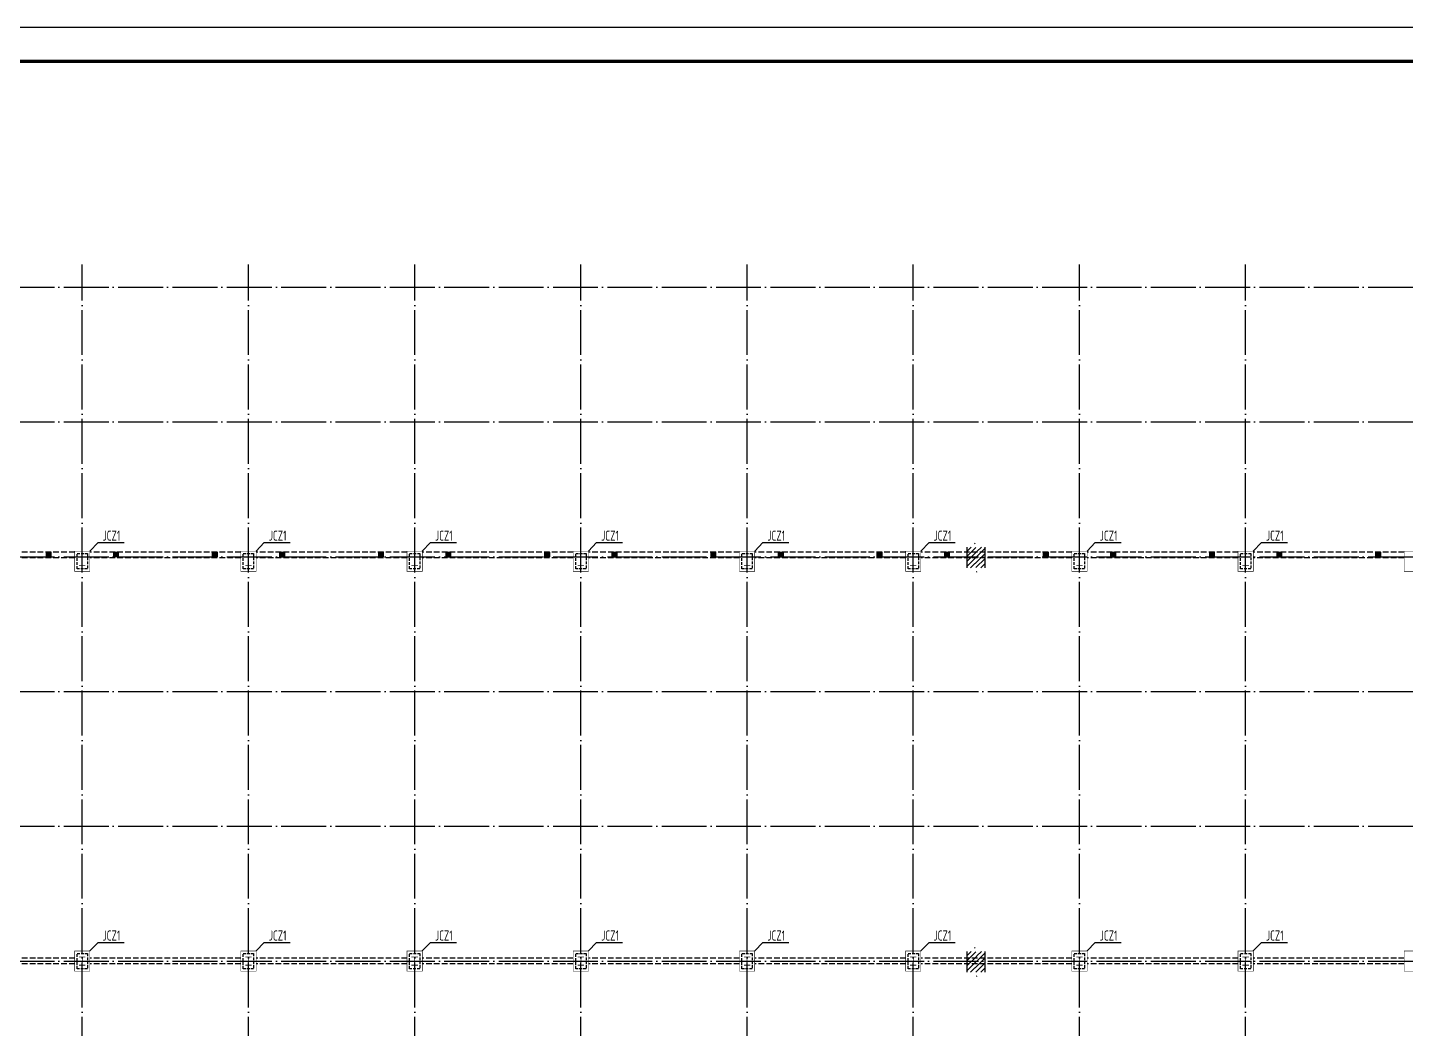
# Model space of a CAD drawing. Extents: x 8844666 to 9156203, y 1662182 to 2655606.
# Drawn here: x 9033552 to 9094904, y 2410631 to 2455181 of the extents above; entities that cross this region are included whole.
import ezdxf

# ---------------------------------------------------------------- set-up
doc = ezdxf.new("R2010")
doc.units = 0
doc.header["$LTSCALE"] = 1000
doc.header["$MEASUREMENT"] = 0
doc.linetypes.add('DASH', pattern=[0.35, 0.25, -0.1])
doc.linetypes.add('DOTE', pattern=[2.42, 2, -0.2, 0.02, -0.2])
for name, color, linetype in [('1000', 2, 'CONTINUOUS'), ('DOTE', 8, 'DOTE'), ('GZ', 3, 'CONTINUOUS'), ('PUB_TITLE', 4, 'CONTINUOUS'), ('一般文字', 6, 'CONTINUOUS'), ('柱', 2, 'CONTINUOUS'), ('柱集中标注', 2, 'CONTINUOUS'), ('梁', 4, 'CONTINUOUS')]:
    doc.layers.add(name, color=color, linetype=linetype)
doc.styles.add('TSSD_REIN', font='atssdeng.shx', dxfattribs={"width": 0.7, "bigfont": 'atssdchn.shx'})

msp = doc.modelspace()

# ---------------------------------------------------------------- hatches: boundary and pattern name
at = {"layer": 'DOTE', "linetype": 'ByBlock'}
h = msp.add_hatch(dxfattribs=at)
h.set_pattern_fill('ANSI31', color=6, scale=100, style=0)
h.set_pattern_definition([(45, (6245400.12, 1369875.41), (-112.2532015, 112.2532015), [])])
h.paths.add_polyline_path([(9076189.3, 2431502.2), (9076189.3, 2431702.2), (9075389.3, 2431702.2), (9075389.3, 2431502.2)])
h.paths.add_polyline_path([(9076189.3, 2431452.2), (9076189.3, 2431502.2), (9075389.3, 2431502.2), (9075389.3, 2431452.2)])
h.paths.add_polyline_path([(9075665.8, 2432060.4), (9075389.3, 2432060.4), (9075389.3, 2431702.2), (9076189.3, 2431702.2), (9076189.3, 2432060.4), (9075890.8, 2432060.4), (9075816.3, 2431850.4), (9075742.3, 2432270.4)])
h.paths.add_polyline_path([(9075890.8, 2431133.6), (9076189.3, 2431133.6), (9076189.3, 2431452.2), (9075389.3, 2431452.2), (9075389.3, 2431133.6), (9075665.8, 2431133.6), (9075742.3, 2431343.6), (9075816.3, 2430923.6)])
h = msp.add_hatch(dxfattribs=at)
h.set_pattern_fill('ANSI31', color=6, scale=100, style=0)
h.set_pattern_definition([(45, (6245400.12, 1351875.41), (-112.2532015, 112.2532015), [])])
h.paths.add_polyline_path([(9076189.3, 2413502.2), (9076189.3, 2413702.2), (9075389.3, 2413702.2), (9075389.3, 2413502.2)])
h.paths.add_polyline_path([(9076189.3, 2413452.2), (9076189.3, 2413502.2), (9075389.3, 2413502.2), (9075389.3, 2413452.2)])
h.paths.add_polyline_path([(9075665.8, 2414060.4), (9075389.3, 2414060.4), (9075389.3, 2413702.2), (9076189.3, 2413702.2), (9076189.3, 2414060.4), (9075890.8, 2414060.4), (9075816.3, 2413850.4), (9075742.3, 2414270.4)])
h.paths.add_polyline_path([(9075890.8, 2413133.6), (9076189.3, 2413133.6), (9076189.3, 2413452.2), (9075389.3, 2413452.2), (9075389.3, 2413133.6), (9075665.8, 2413133.6), (9075742.3, 2413343.6), (9075816.3, 2412923.6)])
at = {"layer": 'GZ'}
h = msp.add_hatch(dxfattribs=at)
h.set_pattern_fill('钢筋混凝土', color=256, scale=20, style=0)
h.set_pattern_definition([(45, (775170.94, 228480.093), (-35.35533906, 35.35533906), []), (50, (775170.94, 228480.09), (143.4520365, -12.550427), [15, -165]), (355, (775170.94, 228480.1), (-27.7502667, 150.4384267), [12, -132]), (100.4514, (775182.9, 228479.05), (115.7018763, 137.8879084), [12.748038, -140.2284224]), (46.1842, (775170.94, 228520.1), (213.4482097, -33.103803), [22.5, -247.5]), (96.6356, (775188.73, 228517.33), (186.932541, 194.823574), [19.1220576, -210.3426]), (351.1842, (775170.94, 228520.1), (186.932389, 194.82372), [18, -198]), (21, (775190.94, 228510.09), (119.3814104, -80.5237781), [15, -165]), (326, (775190.94, 228510.1), (48.6630664, 145.030009), [12, -132]), (71.4514, (775200.89, 228503.38), (168.0445257, 64.5060993), [12.748038, -140.2284224]), (37.5, (775170.94, 228480.093), (2.43197106, 66.57877077), [0, -130.4, 0, -134, 0, -132.5]), (7.5, (775170.94, 228480.09), (52.6139075, 78.8823424), [0, -76.4, 0, -127.4, 0, -50.5]), (327.5, (775126.34, 228480.093), (106.76448723, -4.51097435), [0, -50, 0, -156, 0, -207]), (317.5, (775106.34, 228480.09), (116.6372339, 20.0209965), [0, -65, 0, -103.6, 0, -147])])
h.paths.add_polyline_path([(9034389.3, 2431828.3), (9034589.4, 2431828.3), (9034589.4, 2431628.3), (9034389.3, 2431628.3)])
h = msp.add_hatch(dxfattribs=at)
h.set_pattern_fill('钢筋混凝土', color=256, scale=20, style=0)
h.set_pattern_definition([(45, (778170.886, 228480.097), (-35.35533906, 35.35533906), []), (50, (778170.89, 228480.1), (143.4520365, -12.550427), [15, -165]), (355, (778170.89, 228480.1), (-27.7502667, 150.4384267), [12, -132]), (100.4514, (778182.84, 228479.05), (115.7018763, 137.8879084), [12.748038, -140.2284224]), (46.1842, (778170.89, 228520.1), (213.4482097, -33.103803), [22.5, -247.5]), (96.6356, (778188.67, 228517.34), (186.932541, 194.823574), [19.1220576, -210.3426]), (351.1842, (778170.89, 228520.1), (186.932389, 194.82372), [18, -198]), (21, (778190.89, 228510.1), (119.3814104, -80.5237781), [15, -165]), (326, (778190.89, 228510.1), (48.6630664, 145.030009), [12, -132]), (71.4514, (778200.83, 228503.39), (168.0445257, 64.5060993), [12.748038, -140.2284224]), (37.5, (778170.886, 228480.097), (2.43197106, 66.57877077), [0, -130.4, 0, -134, 0, -132.5]), (7.5, (778170.886, 228480.1), (52.6139075, 78.8823424), [0, -76.4, 0, -127.4, 0, -50.5]), (327.5, (778126.286, 228480.097), (106.76448723, -4.51097435), [0, -50, 0, -156, 0, -207]), (317.5, (778106.29, 228480.1), (116.6372339, 20.0209965), [0, -65, 0, -103.6, 0, -147])])
h.paths.add_polyline_path([(9037389.3, 2431828.3), (9037589.3, 2431828.3), (9037589.3, 2431628.3), (9037389.3, 2431628.3)])
h = msp.add_hatch(dxfattribs=at)
h.set_pattern_fill('钢筋混凝土', color=256, scale=20, style=0)
h.set_pattern_definition([(45, (782570.94, 228480.093), (-35.35533906, 35.35533906), []), (50, (782570.94, 228480.09), (143.4520365, -12.550427), [15, -165]), (355, (782570.94, 228480.1), (-27.7502667, 150.4384267), [12, -132]), (100.4514, (782582.9, 228479.05), (115.7018763, 137.8879084), [12.748038, -140.2284224]), (46.1842, (782570.94, 228520.1), (213.4482097, -33.103803), [22.5, -247.5]), (96.6356, (782588.73, 228517.33), (186.932541, 194.823574), [19.1220576, -210.3426]), (351.1842, (782570.94, 228520.1), (186.932389, 194.82372), [18, -198]), (21, (782590.94, 228510.09), (119.3814104, -80.5237781), [15, -165]), (326, (782590.94, 228510.1), (48.6630664, 145.030009), [12, -132]), (71.4514, (782600.89, 228503.38), (168.0445257, 64.5060993), [12.748038, -140.2284224]), (37.5, (782570.94, 228480.093), (2.43197106, 66.57877077), [0, -130.4, 0, -134, 0, -132.5]), (7.5, (782570.94, 228480.09), (52.6139075, 78.8823424), [0, -76.4, 0, -127.4, 0, -50.5]), (327.5, (782526.34, 228480.093), (106.76448723, -4.51097435), [0, -50, 0, -156, 0, -207]), (317.5, (782506.34, 228480.09), (116.6372339, 20.0209965), [0, -65, 0, -103.6, 0, -147])])
h.paths.add_polyline_path([(9041789.3, 2431828.3), (9041989.4, 2431828.3), (9041989.4, 2431628.3), (9041789.3, 2431628.3)])
h = msp.add_hatch(dxfattribs=at)
h.set_pattern_fill('钢筋混凝土', color=256, scale=20, style=0)
h.set_pattern_definition([(45, (785570.886, 228480.097), (-35.35533906, 35.35533906), []), (50, (785570.89, 228480.1), (143.4520365, -12.550427), [15, -165]), (355, (785570.89, 228480.1), (-27.7502667, 150.4384267), [12, -132]), (100.4514, (785582.84, 228479.05), (115.7018763, 137.8879084), [12.748038, -140.2284224]), (46.1842, (785570.89, 228520.1), (213.4482097, -33.103803), [22.5, -247.5]), (96.6356, (785588.67, 228517.34), (186.932541, 194.823574), [19.1220576, -210.3426]), (351.1842, (785570.89, 228520.1), (186.932389, 194.82372), [18, -198]), (21, (785590.89, 228510.1), (119.3814104, -80.5237781), [15, -165]), (326, (785590.89, 228510.1), (48.6630664, 145.030009), [12, -132]), (71.4514, (785600.83, 228503.39), (168.0445257, 64.5060993), [12.748038, -140.2284224]), (37.5, (785570.886, 228480.097), (2.43197106, 66.57877077), [0, -130.4, 0, -134, 0, -132.5]), (7.5, (785570.886, 228480.1), (52.6139075, 78.8823424), [0, -76.4, 0, -127.4, 0, -50.5]), (327.5, (785526.286, 228480.097), (106.76448723, -4.51097435), [0, -50, 0, -156, 0, -207]), (317.5, (785506.29, 228480.1), (116.6372339, 20.0209965), [0, -65, 0, -103.6, 0, -147])])
h.paths.add_polyline_path([(9044789.3, 2431828.3), (9044989.3, 2431828.3), (9044989.3, 2431628.3), (9044789.3, 2431628.3)])
h = msp.add_hatch(dxfattribs=at)
h.set_pattern_fill('钢筋混凝土', color=256, scale=20, style=0)
h.set_pattern_definition([(45, (789970.94, 228480.093), (-35.35533906, 35.35533906), []), (50, (789970.94, 228480.09), (143.4520365, -12.550427), [15, -165]), (355, (789970.94, 228480.1), (-27.7502667, 150.4384267), [12, -132]), (100.4514, (789982.9, 228479.05), (115.7018763, 137.8879084), [12.748038, -140.2284224]), (46.1842, (789970.94, 228520.1), (213.4482097, -33.103803), [22.5, -247.5]), (96.6356, (789988.73, 228517.33), (186.932541, 194.823574), [19.1220576, -210.3426]), (351.1842, (789970.94, 228520.1), (186.932389, 194.82372), [18, -198]), (21, (789990.94, 228510.09), (119.3814104, -80.5237781), [15, -165]), (326, (789990.94, 228510.1), (48.6630664, 145.030009), [12, -132]), (71.4514, (790000.89, 228503.38), (168.0445257, 64.5060993), [12.748038, -140.2284224]), (37.5, (789970.94, 228480.093), (2.43197106, 66.57877077), [0, -130.4, 0, -134, 0, -132.5]), (7.5, (789970.94, 228480.09), (52.6139075, 78.8823424), [0, -76.4, 0, -127.4, 0, -50.5]), (327.5, (789926.34, 228480.093), (106.76448723, -4.51097435), [0, -50, 0, -156, 0, -207]), (317.5, (789906.34, 228480.09), (116.6372339, 20.0209965), [0, -65, 0, -103.6, 0, -147])])
h.paths.add_polyline_path([(9049189.3, 2431828.3), (9049389.4, 2431828.3), (9049389.4, 2431628.3), (9049189.3, 2431628.3)])
h = msp.add_hatch(dxfattribs=at)
h.set_pattern_fill('钢筋混凝土', color=256, scale=20, style=0)
h.set_pattern_definition([(45, (792970.886, 228480.097), (-35.35533906, 35.35533906), []), (50, (792970.89, 228480.1), (143.4520365, -12.550427), [15, -165]), (355, (792970.89, 228480.1), (-27.7502667, 150.4384267), [12, -132]), (100.4514, (792982.84, 228479.05), (115.7018763, 137.8879084), [12.748038, -140.2284224]), (46.1842, (792970.89, 228520.1), (213.4482097, -33.103803), [22.5, -247.5]), (96.6356, (792988.67, 228517.34), (186.932541, 194.823574), [19.1220576, -210.3426]), (351.1842, (792970.89, 228520.1), (186.932389, 194.82372), [18, -198]), (21, (792990.89, 228510.1), (119.3814104, -80.5237781), [15, -165]), (326, (792990.89, 228510.1), (48.6630664, 145.030009), [12, -132]), (71.4514, (793000.83, 228503.39), (168.0445257, 64.5060993), [12.748038, -140.2284224]), (37.5, (792970.886, 228480.097), (2.43197106, 66.57877077), [0, -130.4, 0, -134, 0, -132.5]), (7.5, (792970.886, 228480.1), (52.6139075, 78.8823424), [0, -76.4, 0, -127.4, 0, -50.5]), (327.5, (792926.286, 228480.097), (106.76448723, -4.51097435), [0, -50, 0, -156, 0, -207]), (317.5, (792906.29, 228480.1), (116.6372339, 20.0209965), [0, -65, 0, -103.6, 0, -147])])
h.paths.add_polyline_path([(9052189.3, 2431828.3), (9052389.3, 2431828.3), (9052389.3, 2431628.3), (9052189.3, 2431628.3)])
h = msp.add_hatch(dxfattribs=at)
h.set_pattern_fill('钢筋混凝土', color=256, scale=20, style=0)
h.set_pattern_definition([(45, (797370.94, 228480.093), (-35.35533906, 35.35533906), []), (50, (797370.94, 228480.09), (143.4520365, -12.550427), [15, -165]), (355, (797370.94, 228480.1), (-27.7502667, 150.4384267), [12, -132]), (100.4514, (797382.9, 228479.05), (115.7018763, 137.8879084), [12.748038, -140.2284224]), (46.1842, (797370.94, 228520.1), (213.4482097, -33.103803), [22.5, -247.5]), (96.6356, (797388.73, 228517.33), (186.932541, 194.823574), [19.1220576, -210.3426]), (351.1842, (797370.94, 228520.1), (186.932389, 194.82372), [18, -198]), (21, (797390.94, 228510.09), (119.3814104, -80.5237781), [15, -165]), (326, (797390.94, 228510.1), (48.6630664, 145.030009), [12, -132]), (71.4514, (797400.89, 228503.38), (168.0445257, 64.5060993), [12.748038, -140.2284224]), (37.5, (797370.94, 228480.093), (2.43197106, 66.57877077), [0, -130.4, 0, -134, 0, -132.5]), (7.5, (797370.94, 228480.09), (52.6139075, 78.8823424), [0, -76.4, 0, -127.4, 0, -50.5]), (327.5, (797326.34, 228480.093), (106.76448723, -4.51097435), [0, -50, 0, -156, 0, -207]), (317.5, (797306.34, 228480.09), (116.6372339, 20.0209965), [0, -65, 0, -103.6, 0, -147])])
h.paths.add_polyline_path([(9056589.3, 2431828.3), (9056789.4, 2431828.3), (9056789.4, 2431628.3), (9056589.3, 2431628.3)])
h = msp.add_hatch(dxfattribs=at)
h.set_pattern_fill('钢筋混凝土', color=256, scale=20, style=0)
h.set_pattern_definition([(45, (800370.886, 228480.097), (-35.35533906, 35.35533906), []), (50, (800370.89, 228480.1), (143.4520365, -12.550427), [15, -165]), (355, (800370.89, 228480.1), (-27.7502667, 150.4384267), [12, -132]), (100.4514, (800382.84, 228479.05), (115.7018763, 137.8879084), [12.748038, -140.2284224]), (46.1842, (800370.89, 228520.1), (213.4482097, -33.103803), [22.5, -247.5]), (96.6356, (800388.67, 228517.34), (186.932541, 194.823574), [19.1220576, -210.3426]), (351.1842, (800370.89, 228520.1), (186.932389, 194.82372), [18, -198]), (21, (800390.89, 228510.1), (119.3814104, -80.5237781), [15, -165]), (326, (800390.89, 228510.1), (48.6630664, 145.030009), [12, -132]), (71.4514, (800400.83, 228503.39), (168.0445257, 64.5060993), [12.748038, -140.2284224]), (37.5, (800370.886, 228480.097), (2.43197106, 66.57877077), [0, -130.4, 0, -134, 0, -132.5]), (7.5, (800370.886, 228480.1), (52.6139075, 78.8823424), [0, -76.4, 0, -127.4, 0, -50.5]), (327.5, (800326.286, 228480.097), (106.76448723, -4.51097435), [0, -50, 0, -156, 0, -207]), (317.5, (800306.29, 228480.1), (116.6372339, 20.0209965), [0, -65, 0, -103.6, 0, -147])])
h.paths.add_polyline_path([(9059589.3, 2431828.3), (9059789.3, 2431828.3), (9059789.3, 2431628.3), (9059589.3, 2431628.3)])
h = msp.add_hatch(dxfattribs=at)
h.set_pattern_fill('钢筋混凝土', color=256, scale=20, style=0)
h.set_pattern_definition([(45, (804770.94, 228480.093), (-35.35533906, 35.35533906), []), (50, (804770.94, 228480.09), (143.4520365, -12.550427), [15, -165]), (355, (804770.94, 228480.1), (-27.7502667, 150.4384267), [12, -132]), (100.4514, (804782.9, 228479.05), (115.7018763, 137.8879084), [12.748038, -140.2284224]), (46.1842, (804770.94, 228520.1), (213.4482097, -33.103803), [22.5, -247.5]), (96.6356, (804788.73, 228517.33), (186.932541, 194.823574), [19.1220576, -210.3426]), (351.1842, (804770.94, 228520.1), (186.932389, 194.82372), [18, -198]), (21, (804790.94, 228510.09), (119.3814104, -80.5237781), [15, -165]), (326, (804790.94, 228510.1), (48.6630664, 145.030009), [12, -132]), (71.4514, (804800.89, 228503.38), (168.0445257, 64.5060993), [12.748038, -140.2284224]), (37.5, (804770.94, 228480.093), (2.43197106, 66.57877077), [0, -130.4, 0, -134, 0, -132.5]), (7.5, (804770.94, 228480.09), (52.6139075, 78.8823424), [0, -76.4, 0, -127.4, 0, -50.5]), (327.5, (804726.34, 228480.093), (106.76448723, -4.51097435), [0, -50, 0, -156, 0, -207]), (317.5, (804706.34, 228480.09), (116.6372339, 20.0209965), [0, -65, 0, -103.6, 0, -147])])
h.paths.add_polyline_path([(9063989.3, 2431828.3), (9064189.4, 2431828.3), (9064189.4, 2431628.3), (9063989.3, 2431628.3)])
h = msp.add_hatch(dxfattribs=at)
h.set_pattern_fill('钢筋混凝土', color=256, scale=20, style=0)
h.set_pattern_definition([(45, (807770.886, 228480.097), (-35.35533906, 35.35533906), []), (50, (807770.89, 228480.1), (143.4520365, -12.550427), [15, -165]), (355, (807770.89, 228480.1), (-27.7502667, 150.4384267), [12, -132]), (100.4514, (807782.84, 228479.05), (115.7018763, 137.8879084), [12.748038, -140.2284224]), (46.1842, (807770.89, 228520.1), (213.4482097, -33.103803), [22.5, -247.5]), (96.6356, (807788.67, 228517.34), (186.932541, 194.823574), [19.1220576, -210.3426]), (351.1842, (807770.89, 228520.1), (186.932389, 194.82372), [18, -198]), (21, (807790.89, 228510.1), (119.3814104, -80.5237781), [15, -165]), (326, (807790.89, 228510.1), (48.6630664, 145.030009), [12, -132]), (71.4514, (807800.83, 228503.39), (168.0445257, 64.5060993), [12.748038, -140.2284224]), (37.5, (807770.886, 228480.097), (2.43197106, 66.57877077), [0, -130.4, 0, -134, 0, -132.5]), (7.5, (807770.886, 228480.1), (52.6139075, 78.8823424), [0, -76.4, 0, -127.4, 0, -50.5]), (327.5, (807726.286, 228480.097), (106.76448723, -4.51097435), [0, -50, 0, -156, 0, -207]), (317.5, (807706.29, 228480.1), (116.6372339, 20.0209965), [0, -65, 0, -103.6, 0, -147])])
h.paths.add_polyline_path([(9066989.3, 2431828.3), (9067189.3, 2431828.3), (9067189.3, 2431628.3), (9066989.3, 2431628.3)])
h = msp.add_hatch(dxfattribs=at)
h.set_pattern_fill('钢筋混凝土', color=256, scale=20, style=0)
h.set_pattern_definition([(45, (812170.94, 228480.093), (-35.35533906, 35.35533906), []), (50, (812170.94, 228480.09), (143.4520365, -12.550427), [15, -165]), (355, (812170.94, 228480.1), (-27.7502667, 150.4384267), [12, -132]), (100.4514, (812182.9, 228479.05), (115.7018763, 137.8879084), [12.748038, -140.2284224]), (46.1842, (812170.94, 228520.1), (213.4482097, -33.103803), [22.5, -247.5]), (96.6356, (812188.73, 228517.33), (186.932541, 194.823574), [19.1220576, -210.3426]), (351.1842, (812170.94, 228520.1), (186.932389, 194.82372), [18, -198]), (21, (812190.94, 228510.09), (119.3814104, -80.5237781), [15, -165]), (326, (812190.94, 228510.1), (48.6630664, 145.030009), [12, -132]), (71.4514, (812200.89, 228503.38), (168.0445257, 64.5060993), [12.748038, -140.2284224]), (37.5, (812170.94, 228480.093), (2.43197106, 66.57877077), [0, -130.4, 0, -134, 0, -132.5]), (7.5, (812170.94, 228480.09), (52.6139075, 78.8823424), [0, -76.4, 0, -127.4, 0, -50.5]), (327.5, (812126.34, 228480.093), (106.76448723, -4.51097435), [0, -50, 0, -156, 0, -207]), (317.5, (812106.34, 228480.09), (116.6372339, 20.0209965), [0, -65, 0, -103.6, 0, -147])])
h.paths.add_polyline_path([(9071389.3, 2431828.3), (9071589.4, 2431828.3), (9071589.4, 2431628.3), (9071389.3, 2431628.3)])
h = msp.add_hatch(dxfattribs=at)
h.set_pattern_fill('钢筋混凝土', color=256, scale=20, style=0)
h.set_pattern_definition([(45, (815170.886, 228480.097), (-35.35533906, 35.35533906), []), (50, (815170.89, 228480.1), (143.4520365, -12.550427), [15, -165]), (355, (815170.89, 228480.1), (-27.7502667, 150.4384267), [12, -132]), (100.4514, (815182.84, 228479.05), (115.7018763, 137.8879084), [12.748038, -140.2284224]), (46.1842, (815170.89, 228520.1), (213.4482097, -33.103803), [22.5, -247.5]), (96.6356, (815188.67, 228517.34), (186.932541, 194.823574), [19.1220576, -210.3426]), (351.1842, (815170.89, 228520.1), (186.932389, 194.82372), [18, -198]), (21, (815190.89, 228510.1), (119.3814104, -80.5237781), [15, -165]), (326, (815190.89, 228510.1), (48.6630664, 145.030009), [12, -132]), (71.4514, (815200.83, 228503.39), (168.0445257, 64.5060993), [12.748038, -140.2284224]), (37.5, (815170.886, 228480.097), (2.43197106, 66.57877077), [0, -130.4, 0, -134, 0, -132.5]), (7.5, (815170.886, 228480.1), (52.6139075, 78.8823424), [0, -76.4, 0, -127.4, 0, -50.5]), (327.5, (815126.286, 228480.097), (106.76448723, -4.51097435), [0, -50, 0, -156, 0, -207]), (317.5, (815106.29, 228480.1), (116.6372339, 20.0209965), [0, -65, 0, -103.6, 0, -147])])
h.paths.add_polyline_path([(9074389.3, 2431828.3), (9074589.3, 2431828.3), (9074589.3, 2431628.3), (9074389.3, 2431628.3)])
h = msp.add_hatch(dxfattribs=at)
h.set_pattern_fill('钢筋混凝土', color=256, scale=20, style=0)
h.set_pattern_definition([(45, (819570.94, 228480.093), (-35.35533906, 35.35533906), []), (50, (819570.94, 228480.09), (143.4520365, -12.550427), [15, -165]), (355, (819570.94, 228480.1), (-27.7502667, 150.4384267), [12, -132]), (100.4514, (819582.9, 228479.05), (115.7018763, 137.8879084), [12.748038, -140.2284224]), (46.1842, (819570.94, 228520.1), (213.4482097, -33.103803), [22.5, -247.5]), (96.6356, (819588.73, 228517.33), (186.932541, 194.823574), [19.1220576, -210.3426]), (351.1842, (819570.94, 228520.1), (186.932389, 194.82372), [18, -198]), (21, (819590.94, 228510.09), (119.3814104, -80.5237781), [15, -165]), (326, (819590.94, 228510.1), (48.6630664, 145.030009), [12, -132]), (71.4514, (819600.89, 228503.38), (168.0445257, 64.5060993), [12.748038, -140.2284224]), (37.5, (819570.94, 228480.093), (2.43197106, 66.57877077), [0, -130.4, 0, -134, 0, -132.5]), (7.5, (819570.94, 228480.09), (52.6139075, 78.8823424), [0, -76.4, 0, -127.4, 0, -50.5]), (327.5, (819526.34, 228480.093), (106.76448723, -4.51097435), [0, -50, 0, -156, 0, -207]), (317.5, (819506.34, 228480.09), (116.6372339, 20.0209965), [0, -65, 0, -103.6, 0, -147])])
h.paths.add_polyline_path([(9078789.3, 2431828.3), (9078989.4, 2431828.3), (9078989.4, 2431628.3), (9078789.3, 2431628.3)])
h = msp.add_hatch(dxfattribs=at)
h.set_pattern_fill('钢筋混凝土', color=256, scale=20, style=0)
h.set_pattern_definition([(45, (822570.886, 228480.097), (-35.35533906, 35.35533906), []), (50, (822570.89, 228480.1), (143.4520365, -12.550427), [15, -165]), (355, (822570.89, 228480.1), (-27.7502667, 150.4384267), [12, -132]), (100.4514, (822582.84, 228479.05), (115.7018763, 137.8879084), [12.748038, -140.2284224]), (46.1842, (822570.89, 228520.1), (213.4482097, -33.103803), [22.5, -247.5]), (96.6356, (822588.67, 228517.34), (186.932541, 194.823574), [19.1220576, -210.3426]), (351.1842, (822570.89, 228520.1), (186.932389, 194.82372), [18, -198]), (21, (822590.89, 228510.1), (119.3814104, -80.5237781), [15, -165]), (326, (822590.89, 228510.1), (48.6630664, 145.030009), [12, -132]), (71.4514, (822600.83, 228503.39), (168.0445257, 64.5060993), [12.748038, -140.2284224]), (37.5, (822570.886, 228480.097), (2.43197106, 66.57877077), [0, -130.4, 0, -134, 0, -132.5]), (7.5, (822570.886, 228480.1), (52.6139075, 78.8823424), [0, -76.4, 0, -127.4, 0, -50.5]), (327.5, (822526.286, 228480.097), (106.76448723, -4.51097435), [0, -50, 0, -156, 0, -207]), (317.5, (822506.29, 228480.1), (116.6372339, 20.0209965), [0, -65, 0, -103.6, 0, -147])])
h.paths.add_polyline_path([(9081789.3, 2431828.3), (9081989.3, 2431828.3), (9081989.3, 2431628.3), (9081789.3, 2431628.3)])
h = msp.add_hatch(dxfattribs=at)
h.set_pattern_fill('钢筋混凝土', color=256, scale=20, style=0)
h.set_pattern_definition([(45, (826970.94, 228480.093), (-35.35533906, 35.35533906), []), (50, (826970.94, 228480.09), (143.4520365, -12.550427), [15, -165]), (355, (826970.94, 228480.1), (-27.7502667, 150.4384267), [12, -132]), (100.4514, (826982.9, 228479.05), (115.7018763, 137.8879084), [12.748038, -140.2284224]), (46.1842, (826970.94, 228520.1), (213.4482097, -33.103803), [22.5, -247.5]), (96.6356, (826988.73, 228517.33), (186.932541, 194.823574), [19.1220576, -210.3426]), (351.1842, (826970.94, 228520.1), (186.932389, 194.82372), [18, -198]), (21, (826990.94, 228510.09), (119.3814104, -80.5237781), [15, -165]), (326, (826990.94, 228510.1), (48.6630664, 145.030009), [12, -132]), (71.4514, (827000.89, 228503.38), (168.0445257, 64.5060993), [12.748038, -140.2284224]), (37.5, (826970.94, 228480.093), (2.43197106, 66.57877077), [0, -130.4, 0, -134, 0, -132.5]), (7.5, (826970.94, 228480.09), (52.6139075, 78.8823424), [0, -76.4, 0, -127.4, 0, -50.5]), (327.5, (826926.34, 228480.093), (106.76448723, -4.51097435), [0, -50, 0, -156, 0, -207]), (317.5, (826906.34, 228480.09), (116.6372339, 20.0209965), [0, -65, 0, -103.6, 0, -147])])
h.paths.add_polyline_path([(9086189.3, 2431828.3), (9086389.4, 2431828.3), (9086389.4, 2431628.3), (9086189.3, 2431628.3)])
h = msp.add_hatch(dxfattribs=at)
h.set_pattern_fill('钢筋混凝土', color=256, scale=20, style=0)
h.set_pattern_definition([(45, (829970.886, 228480.097), (-35.35533906, 35.35533906), []), (50, (829970.89, 228480.1), (143.4520365, -12.550427), [15, -165]), (355, (829970.89, 228480.1), (-27.7502667, 150.4384267), [12, -132]), (100.4514, (829982.84, 228479.05), (115.7018763, 137.8879084), [12.748038, -140.2284224]), (46.1842, (829970.89, 228520.1), (213.4482097, -33.103803), [22.5, -247.5]), (96.6356, (829988.67, 228517.34), (186.932541, 194.823574), [19.1220576, -210.3426]), (351.1842, (829970.89, 228520.1), (186.932389, 194.82372), [18, -198]), (21, (829990.89, 228510.1), (119.3814104, -80.5237781), [15, -165]), (326, (829990.89, 228510.1), (48.6630664, 145.030009), [12, -132]), (71.4514, (830000.83, 228503.39), (168.0445257, 64.5060993), [12.748038, -140.2284224]), (37.5, (829970.886, 228480.097), (2.43197106, 66.57877077), [0, -130.4, 0, -134, 0, -132.5]), (7.5, (829970.886, 228480.1), (52.6139075, 78.8823424), [0, -76.4, 0, -127.4, 0, -50.5]), (327.5, (829926.286, 228480.097), (106.76448723, -4.51097435), [0, -50, 0, -156, 0, -207]), (317.5, (829906.29, 228480.1), (116.6372339, 20.0209965), [0, -65, 0, -103.6, 0, -147])])
h.paths.add_polyline_path([(9089189.3, 2431828.3), (9089389.3, 2431828.3), (9089389.3, 2431628.3), (9089189.3, 2431628.3)])
h = msp.add_hatch(dxfattribs=at)
h.set_pattern_fill('钢筋混凝土', color=256, scale=20, style=0)
h.set_pattern_definition([(45, (834370.94, 228480.093), (-35.35533906, 35.35533906), []), (50, (834370.94, 228480.09), (143.4520365, -12.550427), [15, -165]), (355, (834370.94, 228480.1), (-27.7502667, 150.4384267), [12, -132]), (100.4514, (834382.9, 228479.05), (115.7018763, 137.8879084), [12.748038, -140.2284224]), (46.1842, (834370.94, 228520.1), (213.4482097, -33.103803), [22.5, -247.5]), (96.6356, (834388.73, 228517.33), (186.932541, 194.823574), [19.1220576, -210.3426]), (351.1842, (834370.94, 228520.1), (186.932389, 194.82372), [18, -198]), (21, (834390.94, 228510.09), (119.3814104, -80.5237781), [15, -165]), (326, (834390.94, 228510.1), (48.6630664, 145.030009), [12, -132]), (71.4514, (834400.89, 228503.38), (168.0445257, 64.5060993), [12.748038, -140.2284224]), (37.5, (834370.94, 228480.093), (2.43197106, 66.57877077), [0, -130.4, 0, -134, 0, -132.5]), (7.5, (834370.94, 228480.09), (52.6139075, 78.8823424), [0, -76.4, 0, -127.4, 0, -50.5]), (327.5, (834326.34, 228480.093), (106.76448723, -4.51097435), [0, -50, 0, -156, 0, -207]), (317.5, (834306.34, 228480.09), (116.6372339, 20.0209965), [0, -65, 0, -103.6, 0, -147])])
h.paths.add_polyline_path([(9093589.3, 2431828.3), (9093789.4, 2431828.3), (9093789.4, 2431628.3), (9093589.3, 2431628.3)])
at = {"layer": '柱'}
for points in [[(9036129.3, 2431228.3), (9035849.3, 2431228.3), (9035849.3, 2431260.3), (9035977.3, 2431260.3), (9035977.3, 2431596.3), (9035849.3, 2431596.3), (9035849.3, 2431628.3), (9036129.3, 2431628.3), (9036129.3, 2431596.3), (9036001.3, 2431596.3), (9036001.3, 2431260.3), (9036129.3, 2431260.3)], [(9043529.3, 2431228.3), (9043249.3, 2431228.3), (9043249.3, 2431260.3), (9043377.3, 2431260.3), (9043377.3, 2431596.3), (9043249.3, 2431596.3), (9043249.3, 2431628.3), (9043529.3, 2431628.3), (9043529.3, 2431596.3), (9043401.3, 2431596.3), (9043401.3, 2431260.3), (9043529.3, 2431260.3)], [(9050929.3, 2431228.3), (9050649.3, 2431228.3), (9050649.3, 2431260.3), (9050777.3, 2431260.3), (9050777.3, 2431596.3), (9050649.3, 2431596.3), (9050649.3, 2431628.3), (9050929.3, 2431628.3), (9050929.3, 2431596.3), (9050801.3, 2431596.3), (9050801.3, 2431260.3), (9050929.3, 2431260.3)], [(9058329.3, 2431228.3), (9058049.3, 2431228.3), (9058049.3, 2431260.3), (9058177.3, 2431260.3), (9058177.3, 2431596.3), (9058049.3, 2431596.3), (9058049.3, 2431628.3), (9058329.3, 2431628.3), (9058329.3, 2431596.3), (9058201.3, 2431596.3), (9058201.3, 2431260.3), (9058329.3, 2431260.3)], [(9065729.3, 2431228.3), (9065449.3, 2431228.3), (9065449.3, 2431260.3), (9065577.3, 2431260.3), (9065577.3, 2431596.3), (9065449.3, 2431596.3), (9065449.3, 2431628.3), (9065729.3, 2431628.3), (9065729.3, 2431596.3), (9065601.3, 2431596.3), (9065601.3, 2431260.3), (9065729.3, 2431260.3)], [(9073129.3, 2431228.3), (9072849.3, 2431228.3), (9072849.3, 2431260.3), (9072977.3, 2431260.3), (9072977.3, 2431596.3), (9072849.3, 2431596.3), (9072849.3, 2431628.3), (9073129.3, 2431628.3), (9073129.3, 2431596.3), (9073001.3, 2431596.3), (9073001.3, 2431260.3), (9073129.3, 2431260.3)], [(9080529.3, 2431228.3), (9080249.3, 2431228.3), (9080249.3, 2431260.3), (9080377.3, 2431260.3), (9080377.3, 2431596.3), (9080249.3, 2431596.3), (9080249.3, 2431628.3), (9080529.3, 2431628.3), (9080529.3, 2431596.3), (9080401.3, 2431596.3), (9080401.3, 2431260.3), (9080529.3, 2431260.3)], [(9087929.3, 2431228.3), (9087649.3, 2431228.3), (9087649.3, 2431260.3), (9087777.3, 2431260.3), (9087777.3, 2431596.3), (9087649.3, 2431596.3), (9087649.3, 2431628.3), (9087929.3, 2431628.3), (9087929.3, 2431596.3), (9087801.3, 2431596.3), (9087801.3, 2431260.3), (9087929.3, 2431260.3)], [(9036129.3, 2413428.3), (9035849.3, 2413428.3), (9035849.3, 2413460.3), (9035977.3, 2413460.3), (9035977.3, 2413796.3), (9035849.3, 2413796.3), (9035849.3, 2413828.3), (9036129.3, 2413828.3), (9036129.3, 2413796.3), (9036001.3, 2413796.3), (9036001.3, 2413460.3), (9036129.3, 2413460.3)], [(9043529.3, 2413428.3), (9043249.3, 2413428.3), (9043249.3, 2413460.3), (9043377.3, 2413460.3), (9043377.3, 2413796.3), (9043249.3, 2413796.3), (9043249.3, 2413828.3), (9043529.3, 2413828.3), (9043529.3, 2413796.3), (9043401.3, 2413796.3), (9043401.3, 2413460.3), (9043529.3, 2413460.3)], [(9050929.3, 2413428.3), (9050649.3, 2413428.3), (9050649.3, 2413460.3), (9050777.3, 2413460.3), (9050777.3, 2413796.3), (9050649.3, 2413796.3), (9050649.3, 2413828.3), (9050929.3, 2413828.3), (9050929.3, 2413796.3), (9050801.3, 2413796.3), (9050801.3, 2413460.3), (9050929.3, 2413460.3)], [(9058329.3, 2413428.3), (9058049.3, 2413428.3), (9058049.3, 2413460.3), (9058177.3, 2413460.3), (9058177.3, 2413796.3), (9058049.3, 2413796.3), (9058049.3, 2413828.3), (9058329.3, 2413828.3), (9058329.3, 2413796.3), (9058201.3, 2413796.3), (9058201.3, 2413460.3), (9058329.3, 2413460.3)], [(9065729.3, 2413428.3), (9065449.3, 2413428.3), (9065449.3, 2413460.3), (9065577.3, 2413460.3), (9065577.3, 2413796.3), (9065449.3, 2413796.3), (9065449.3, 2413828.3), (9065729.3, 2413828.3), (9065729.3, 2413796.3), (9065601.3, 2413796.3), (9065601.3, 2413460.3), (9065729.3, 2413460.3)], [(9073129.3, 2413428.3), (9072849.3, 2413428.3), (9072849.3, 2413460.3), (9072977.3, 2413460.3), (9072977.3, 2413796.3), (9072849.3, 2413796.3), (9072849.3, 2413828.3), (9073129.3, 2413828.3), (9073129.3, 2413796.3), (9073001.3, 2413796.3), (9073001.3, 2413460.3), (9073129.3, 2413460.3)], [(9080529.3, 2413428.3), (9080249.3, 2413428.3), (9080249.3, 2413460.3), (9080377.3, 2413460.3), (9080377.3, 2413796.3), (9080249.3, 2413796.3), (9080249.3, 2413828.3), (9080529.3, 2413828.3), (9080529.3, 2413796.3), (9080401.3, 2413796.3), (9080401.3, 2413460.3), (9080529.3, 2413460.3)], [(9087929.3, 2413428.3), (9087649.3, 2413428.3), (9087649.3, 2413460.3), (9087777.3, 2413460.3), (9087777.3, 2413796.3), (9087649.3, 2413796.3), (9087649.3, 2413828.3), (9087929.3, 2413828.3), (9087929.3, 2413796.3), (9087801.3, 2413796.3), (9087801.3, 2413460.3), (9087929.3, 2413460.3)]]:
    msp.add_hatch(color=2, dxfattribs=at).paths.add_polyline_path(points)

# ---------------------------------------------------------------- linework, layer by layer
at = {"layer": '1000', "color": 3, "linetype": 'DASH', "ltscale": 0.5}
for points in [[(9035759.3, 2431768.3), (9036219.3, 2431768.3), (9036219.3, 2431088.3), (9035759.3, 2431088.3)], [(9043159.3, 2431768.3), (9043619.3, 2431768.3), (9043619.3, 2431088.3), (9043159.3, 2431088.3)], [(9050559.3, 2431768.3), (9051019.3, 2431768.3), (9051019.3, 2431088.3), (9050559.3, 2431088.3)], [(9057959.3, 2431768.3), (9058419.3, 2431768.3), (9058419.3, 2431088.3), (9057959.3, 2431088.3)], [(9065359.3, 2431768.3), (9065819.3, 2431768.3), (9065819.3, 2431088.3), (9065359.3, 2431088.3)], [(9072759.3, 2431768.3), (9073219.3, 2431768.3), (9073219.3, 2431088.3), (9072759.3, 2431088.3)], [(9080159.3, 2431768.3), (9080619.3, 2431768.3), (9080619.3, 2431088.3), (9080159.3, 2431088.3)], [(9087559.3, 2431768.3), (9088019.3, 2431768.3), (9088019.3, 2431088.3), (9087559.3, 2431088.3)], [(9035759.3, 2413968.3), (9036219.3, 2413968.3), (9036219.3, 2413288.3), (9035759.3, 2413288.3)], [(9043159.3, 2413968.3), (9043619.3, 2413968.3), (9043619.3, 2413288.3), (9043159.3, 2413288.3)], [(9050559.3, 2413968.3), (9051019.3, 2413968.3), (9051019.3, 2413288.3), (9050559.3, 2413288.3)], [(9057959.3, 2413968.3), (9058419.3, 2413968.3), (9058419.3, 2413288.3), (9057959.3, 2413288.3)], [(9065359.3, 2413968.3), (9065819.3, 2413968.3), (9065819.3, 2413288.3), (9065359.3, 2413288.3)], [(9072759.3, 2413968.3), (9073219.3, 2413968.3), (9073219.3, 2413288.3), (9072759.3, 2413288.3)], [(9080159.3, 2413968.3), (9080619.3, 2413968.3), (9080619.3, 2413288.3), (9080159.3, 2413288.3)], [(9087559.3, 2413968.3), (9088019.3, 2413968.3), (9088019.3, 2413288.3), (9087559.3, 2413288.3)]]:
    msp.add_lwpolyline(points, close=True, dxfattribs=at)
at = {"layer": 'DOTE'}
for p, q in [((9035989.3, 2394628.3), (9035989.3, 2444628.3)), ((9043389.3, 2394628.3), (9043389.3, 2444628.3)), ((9050789.3, 2394628.3), (9050789.3, 2444628.3)), ((9058189.3, 2394628.3), (9058189.3, 2444628.3)), ((9065589.3, 2394628.3), (9065589.3, 2444628.3)), ((9072989.3, 2394628.3), (9072989.3, 2444628.3)), ((9080389.3, 2394628.3), (9080389.3, 2444628.3)), ((9087789.3, 2394628.3), (9087789.3, 2444628.3)), ((8916589.3, 2443628.3), (9125789.3, 2443628.3)), ((8916589.3, 2437628.3), (9125789.3, 2437628.3)), ((8916589.3, 2431628.3), (9125789.3, 2431628.3)), ((8916589.3, 2425628.3), (9125789.3, 2425628.3)), ((8916589.3, 2419628.3), (9125789.3, 2419628.3)), ((8916589.3, 2413628.3), (9125789.3, 2413628.3))]:
    msp.add_line(p, q, dxfattribs=at)
at = {"layer": 'DOTE', "color": 6, "linetype": 'ByBlock'}
for p, q in [((9075389.3, 2431133.6), (9075389.3, 2432060.4)), ((9076189.3, 2431133.6), (9076189.3, 2432060.4)), ((9075389.3, 2413133.6), (9075389.3, 2414060.4)), ((9076189.3, 2413133.6), (9076189.3, 2414060.4))]:
    msp.add_line(p, q, dxfattribs=at)
at = {"layer": 'GZ'}
for points in [[(9034389.3, 2431828.3), (9034589.4, 2431828.3), (9034589.4, 2431628.3), (9034389.3, 2431628.3)], [(9037389.3, 2431828.3), (9037589.3, 2431828.3), (9037589.3, 2431628.3), (9037389.3, 2431628.3)], [(9041789.3, 2431828.3), (9041989.4, 2431828.3), (9041989.4, 2431628.3), (9041789.3, 2431628.3)], [(9044789.3, 2431828.3), (9044989.3, 2431828.3), (9044989.3, 2431628.3), (9044789.3, 2431628.3)], [(9049189.3, 2431828.3), (9049389.4, 2431828.3), (9049389.4, 2431628.3), (9049189.3, 2431628.3)], [(9052189.3, 2431828.3), (9052389.3, 2431828.3), (9052389.3, 2431628.3), (9052189.3, 2431628.3)], [(9056589.3, 2431828.3), (9056789.4, 2431828.3), (9056789.4, 2431628.3), (9056589.3, 2431628.3)], [(9059589.3, 2431828.3), (9059789.3, 2431828.3), (9059789.3, 2431628.3), (9059589.3, 2431628.3)], [(9063989.3, 2431828.3), (9064189.4, 2431828.3), (9064189.4, 2431628.3), (9063989.3, 2431628.3)], [(9066989.3, 2431828.3), (9067189.3, 2431828.3), (9067189.3, 2431628.3), (9066989.3, 2431628.3)], [(9071389.3, 2431828.3), (9071589.4, 2431828.3), (9071589.4, 2431628.3), (9071389.3, 2431628.3)], [(9074389.3, 2431828.3), (9074589.3, 2431828.3), (9074589.3, 2431628.3), (9074389.3, 2431628.3)], [(9078789.3, 2431828.3), (9078989.4, 2431828.3), (9078989.4, 2431628.3), (9078789.3, 2431628.3)], [(9081789.3, 2431828.3), (9081989.3, 2431828.3), (9081989.3, 2431628.3), (9081789.3, 2431628.3)], [(9086189.3, 2431828.3), (9086389.4, 2431828.3), (9086389.4, 2431628.3), (9086189.3, 2431628.3)], [(9089189.3, 2431828.3), (9089389.3, 2431828.3), (9089389.3, 2431628.3), (9089189.3, 2431628.3)], [(9093589.3, 2431828.3), (9093789.4, 2431828.3), (9093789.4, 2431628.3), (9093589.3, 2431628.3)]]:
    msp.add_lwpolyline(points, close=True, dxfattribs=at)
at = {"layer": 'PUB_TITLE'}
msp.add_lwpolyline([(8903902.8, 2366081.4), (9156202.8, 2366081.4), (9156202.8, 2455181.4), (8903902.8, 2455181.4)], close=True, dxfattribs=at)
at = {"layer": 'PUB_TITLE', "const_width": 150}
msp.add_lwpolyline([(8907652.8, 2367581.4), (9154702.8, 2367581.4), (9154702.8, 2453681.4), (8907652.8, 2453681.4)], close=True, dxfattribs=at)
at = {"layer": '一般文字', "color": 6}
for points in [[(9036329.3, 2431878.3), (9036692, 2432255.1), (9037848.6, 2432255.1)], [(9043729.3, 2431878.3), (9044092, 2432255.1), (9045248.6, 2432255.1)], [(9051129.3, 2431878.3), (9051492, 2432255.1), (9052648.6, 2432255.1)], [(9058529.3, 2431878.3), (9058892, 2432255.1), (9060048.6, 2432255.1)], [(9065929.3, 2431878.3), (9066292, 2432255.1), (9067448.6, 2432255.1)], [(9073329.3, 2431878.3), (9073692, 2432255.1), (9074848.6, 2432255.1)], [(9080729.3, 2431878.3), (9081092, 2432255.1), (9082248.6, 2432255.1)], [(9088129.3, 2431878.3), (9088492, 2432255.1), (9089648.6, 2432255.1)], [(9036329.3, 2414078.3), (9036692, 2414455.1), (9037848.6, 2414455.1)], [(9043729.3, 2414078.3), (9044092, 2414455.1), (9045248.6, 2414455.1)], [(9051129.3, 2414078.3), (9051492, 2414455.1), (9052648.6, 2414455.1)], [(9058529.3, 2414078.3), (9058892, 2414455.1), (9060048.6, 2414455.1)], [(9065929.3, 2414078.3), (9066292, 2414455.1), (9067448.6, 2414455.1)], [(9073329.3, 2414078.3), (9073692, 2414455.1), (9074848.6, 2414455.1)], [(9080729.3, 2414078.3), (9081092, 2414455.1), (9082248.6, 2414455.1)], [(9088129.3, 2414078.3), (9088492, 2414455.1), (9089648.6, 2414455.1)]]:
    msp.add_lwpolyline(points, dxfattribs=at)
at = {"layer": '柱', "color": 2, "const_width": 5}
for points in [[(9036129.3, 2431228.3), (9035849.3, 2431228.3), (9035849.3, 2431260.3), (9035977.3, 2431260.3), (9035977.3, 2431596.3), (9035849.3, 2431596.3), (9035849.3, 2431628.3), (9036129.3, 2431628.3), (9036129.3, 2431596.3), (9036001.3, 2431596.3), (9036001.3, 2431260.3), (9036129.3, 2431260.3)], [(9043529.3, 2431228.3), (9043249.3, 2431228.3), (9043249.3, 2431260.3), (9043377.3, 2431260.3), (9043377.3, 2431596.3), (9043249.3, 2431596.3), (9043249.3, 2431628.3), (9043529.3, 2431628.3), (9043529.3, 2431596.3), (9043401.3, 2431596.3), (9043401.3, 2431260.3), (9043529.3, 2431260.3)], [(9050929.3, 2431228.3), (9050649.3, 2431228.3), (9050649.3, 2431260.3), (9050777.3, 2431260.3), (9050777.3, 2431596.3), (9050649.3, 2431596.3), (9050649.3, 2431628.3), (9050929.3, 2431628.3), (9050929.3, 2431596.3), (9050801.3, 2431596.3), (9050801.3, 2431260.3), (9050929.3, 2431260.3)], [(9058329.3, 2431228.3), (9058049.3, 2431228.3), (9058049.3, 2431260.3), (9058177.3, 2431260.3), (9058177.3, 2431596.3), (9058049.3, 2431596.3), (9058049.3, 2431628.3), (9058329.3, 2431628.3), (9058329.3, 2431596.3), (9058201.3, 2431596.3), (9058201.3, 2431260.3), (9058329.3, 2431260.3)], [(9065729.3, 2431228.3), (9065449.3, 2431228.3), (9065449.3, 2431260.3), (9065577.3, 2431260.3), (9065577.3, 2431596.3), (9065449.3, 2431596.3), (9065449.3, 2431628.3), (9065729.3, 2431628.3), (9065729.3, 2431596.3), (9065601.3, 2431596.3), (9065601.3, 2431260.3), (9065729.3, 2431260.3)], [(9073129.3, 2431228.3), (9072849.3, 2431228.3), (9072849.3, 2431260.3), (9072977.3, 2431260.3), (9072977.3, 2431596.3), (9072849.3, 2431596.3), (9072849.3, 2431628.3), (9073129.3, 2431628.3), (9073129.3, 2431596.3), (9073001.3, 2431596.3), (9073001.3, 2431260.3), (9073129.3, 2431260.3)], [(9080529.3, 2431228.3), (9080249.3, 2431228.3), (9080249.3, 2431260.3), (9080377.3, 2431260.3), (9080377.3, 2431596.3), (9080249.3, 2431596.3), (9080249.3, 2431628.3), (9080529.3, 2431628.3), (9080529.3, 2431596.3), (9080401.3, 2431596.3), (9080401.3, 2431260.3), (9080529.3, 2431260.3)], [(9087929.3, 2431228.3), (9087649.3, 2431228.3), (9087649.3, 2431260.3), (9087777.3, 2431260.3), (9087777.3, 2431596.3), (9087649.3, 2431596.3), (9087649.3, 2431628.3), (9087929.3, 2431628.3), (9087929.3, 2431596.3), (9087801.3, 2431596.3), (9087801.3, 2431260.3), (9087929.3, 2431260.3)], [(9036129.3, 2413428.3), (9035849.3, 2413428.3), (9035849.3, 2413460.3), (9035977.3, 2413460.3), (9035977.3, 2413796.3), (9035849.3, 2413796.3), (9035849.3, 2413828.3), (9036129.3, 2413828.3), (9036129.3, 2413796.3), (9036001.3, 2413796.3), (9036001.3, 2413460.3), (9036129.3, 2413460.3)], [(9043529.3, 2413428.3), (9043249.3, 2413428.3), (9043249.3, 2413460.3), (9043377.3, 2413460.3), (9043377.3, 2413796.3), (9043249.3, 2413796.3), (9043249.3, 2413828.3), (9043529.3, 2413828.3), (9043529.3, 2413796.3), (9043401.3, 2413796.3), (9043401.3, 2413460.3), (9043529.3, 2413460.3)], [(9050929.3, 2413428.3), (9050649.3, 2413428.3), (9050649.3, 2413460.3), (9050777.3, 2413460.3), (9050777.3, 2413796.3), (9050649.3, 2413796.3), (9050649.3, 2413828.3), (9050929.3, 2413828.3), (9050929.3, 2413796.3), (9050801.3, 2413796.3), (9050801.3, 2413460.3), (9050929.3, 2413460.3)], [(9058329.3, 2413428.3), (9058049.3, 2413428.3), (9058049.3, 2413460.3), (9058177.3, 2413460.3), (9058177.3, 2413796.3), (9058049.3, 2413796.3), (9058049.3, 2413828.3), (9058329.3, 2413828.3), (9058329.3, 2413796.3), (9058201.3, 2413796.3), (9058201.3, 2413460.3), (9058329.3, 2413460.3)], [(9065729.3, 2413428.3), (9065449.3, 2413428.3), (9065449.3, 2413460.3), (9065577.3, 2413460.3), (9065577.3, 2413796.3), (9065449.3, 2413796.3), (9065449.3, 2413828.3), (9065729.3, 2413828.3), (9065729.3, 2413796.3), (9065601.3, 2413796.3), (9065601.3, 2413460.3), (9065729.3, 2413460.3)], [(9073129.3, 2413428.3), (9072849.3, 2413428.3), (9072849.3, 2413460.3), (9072977.3, 2413460.3), (9072977.3, 2413796.3), (9072849.3, 2413796.3), (9072849.3, 2413828.3), (9073129.3, 2413828.3), (9073129.3, 2413796.3), (9073001.3, 2413796.3), (9073001.3, 2413460.3), (9073129.3, 2413460.3)], [(9080529.3, 2413428.3), (9080249.3, 2413428.3), (9080249.3, 2413460.3), (9080377.3, 2413460.3), (9080377.3, 2413796.3), (9080249.3, 2413796.3), (9080249.3, 2413828.3), (9080529.3, 2413828.3), (9080529.3, 2413796.3), (9080401.3, 2413796.3), (9080401.3, 2413460.3), (9080529.3, 2413460.3)], [(9087929.3, 2413428.3), (9087649.3, 2413428.3), (9087649.3, 2413460.3), (9087777.3, 2413460.3), (9087777.3, 2413796.3), (9087649.3, 2413796.3), (9087649.3, 2413828.3), (9087929.3, 2413828.3), (9087929.3, 2413796.3), (9087801.3, 2413796.3), (9087801.3, 2413460.3), (9087929.3, 2413460.3)]]:
    msp.add_lwpolyline(points, close=True, dxfattribs=at)
at = {"layer": '柱集中标注', "color": 6, "const_width": 20}
for points in [[(9035649.3, 2431878.3), (9036329.3, 2431878.3), (9036329.3, 2430978.3), (9035649.3, 2430978.3)], [(9043049.3, 2431878.3), (9043729.3, 2431878.3), (9043729.3, 2430978.3), (9043049.3, 2430978.3)], [(9050449.3, 2431878.3), (9051129.3, 2431878.3), (9051129.3, 2430978.3), (9050449.3, 2430978.3)], [(9057849.3, 2431878.3), (9058529.3, 2431878.3), (9058529.3, 2430978.3), (9057849.3, 2430978.3)], [(9065249.3, 2431878.3), (9065929.3, 2431878.3), (9065929.3, 2430978.3), (9065249.3, 2430978.3)], [(9072649.3, 2431878.3), (9073329.3, 2431878.3), (9073329.3, 2430978.3), (9072649.3, 2430978.3)], [(9080049.3, 2431878.3), (9080729.3, 2431878.3), (9080729.3, 2430978.3), (9080049.3, 2430978.3)], [(9087449.3, 2431878.3), (9088129.3, 2431878.3), (9088129.3, 2430978.3), (9087449.3, 2430978.3)], [(9094849.3, 2431878.3), (9095529.3, 2431878.3), (9095529.3, 2430978.3), (9094849.3, 2430978.3)], [(9035649.3, 2414078.3), (9036329.3, 2414078.3), (9036329.3, 2413178.3), (9035649.3, 2413178.3)], [(9043049.3, 2414078.3), (9043729.3, 2414078.3), (9043729.3, 2413178.3), (9043049.3, 2413178.3)], [(9050449.3, 2414078.3), (9051129.3, 2414078.3), (9051129.3, 2413178.3), (9050449.3, 2413178.3)], [(9057849.3, 2414078.3), (9058529.3, 2414078.3), (9058529.3, 2413178.3), (9057849.3, 2413178.3)], [(9065249.3, 2414078.3), (9065929.3, 2414078.3), (9065929.3, 2413178.3), (9065249.3, 2413178.3)], [(9072649.3, 2414078.3), (9073329.3, 2414078.3), (9073329.3, 2413178.3), (9072649.3, 2413178.3)], [(9080049.3, 2414078.3), (9080729.3, 2414078.3), (9080729.3, 2413178.3), (9080049.3, 2413178.3)], [(9087449.3, 2414078.3), (9088129.3, 2414078.3), (9088129.3, 2413178.3), (9087449.3, 2413178.3)], [(9094849.3, 2414078.3), (9095529.3, 2414078.3), (9095529.3, 2413178.3), (9094849.3, 2413178.3)]]:
    msp.add_lwpolyline(points, close=True, dxfattribs=at)
at = {"layer": '梁', "color": 150, "linetype": 'DASH'}
for points in [[(9035649.3, 2431828.3), (9028929.3, 2431828.3)], [(9035649.3, 2431578.3), (9028929.3, 2431578.3)], [(9043049.3, 2431828.3), (9036329.3, 2431828.3)], [(9043049.3, 2431578.3), (9036329.3, 2431578.3)], [(9050449.3, 2431828.3), (9043729.3, 2431828.3)], [(9050449.3, 2431578.3), (9043729.3, 2431578.3)], [(9057849.3, 2431828.3), (9051129.3, 2431828.3)], [(9057849.3, 2431578.3), (9051129.3, 2431578.3)], [(9065249.3, 2431828.3), (9058529.3, 2431828.3)], [(9065249.3, 2431578.3), (9058529.3, 2431578.3)], [(9072649.3, 2431828.3), (9065929.3, 2431828.3)], [(9072649.3, 2431578.3), (9065929.3, 2431578.3)], [(9080049.3, 2431828.3), (9073329.3, 2431828.3)], [(9080049.3, 2431578.3), (9073329.3, 2431578.3)], [(9087449.3, 2431828.3), (9080729.3, 2431828.3)], [(9087449.3, 2431578.3), (9080729.3, 2431578.3)], [(9094849.3, 2431828.3), (9088129.3, 2431828.3)], [(9094849.3, 2431578.3), (9088129.3, 2431578.3)], [(9035649.3, 2413753.3), (9028929.3, 2413753.3)], [(9043049.3, 2413753.3), (9036329.3, 2413753.3)], [(9050449.3, 2413753.3), (9043729.3, 2413753.3)], [(9057849.3, 2413753.3), (9051129.3, 2413753.3)], [(9065249.3, 2413753.3), (9058529.3, 2413753.3)], [(9072649.3, 2413753.3), (9065929.3, 2413753.3)], [(9080049.3, 2413753.3), (9073329.3, 2413753.3)], [(9087449.3, 2413753.3), (9080729.3, 2413753.3)], [(9094849.3, 2413753.3), (9088129.3, 2413753.3)], [(9035649.3, 2413503.3), (9028929.3, 2413503.3)], [(9043049.3, 2413503.3), (9036329.3, 2413503.3)], [(9050449.3, 2413503.3), (9043729.3, 2413503.3)], [(9057849.3, 2413503.3), (9051129.3, 2413503.3)], [(9065249.3, 2413503.3), (9058529.3, 2413503.3)], [(9072649.3, 2413503.3), (9065929.3, 2413503.3)], [(9080049.3, 2413503.3), (9073329.3, 2413503.3)], [(9087449.3, 2413503.3), (9080729.3, 2413503.3)], [(9094849.3, 2413503.3), (9088129.3, 2413503.3)]]:
    msp.add_lwpolyline(points, dxfattribs=at)

# ---------------------------------------------------------------- texts
at = {"layer": '一般文字', "color": 6, "style": 'TSSD_REIN', "width": 0.7}
for p in [(9036895.1, 2432341.1), (9044295.1, 2432341.1), (9051695.1, 2432341.1), (9059095.1, 2432341.1), (9066495.1, 2432341.1), (9073895.1, 2432341.1), (9081295.1, 2432341.1), (9088695.1, 2432341.1), (9036895.1, 2414541.1), (9044295.1, 2414541.1), (9051695.1, 2414541.1), (9059095.1, 2414541.1), (9066495.1, 2414541.1), (9073895.1, 2414541.1), (9081295.1, 2414541.1), (9088695.1, 2414541.1)]:
    msp.add_text('JCZ1', height=450, dxfattribs=at).set_placement(p)

doc.saveas('drawing.dxf')
